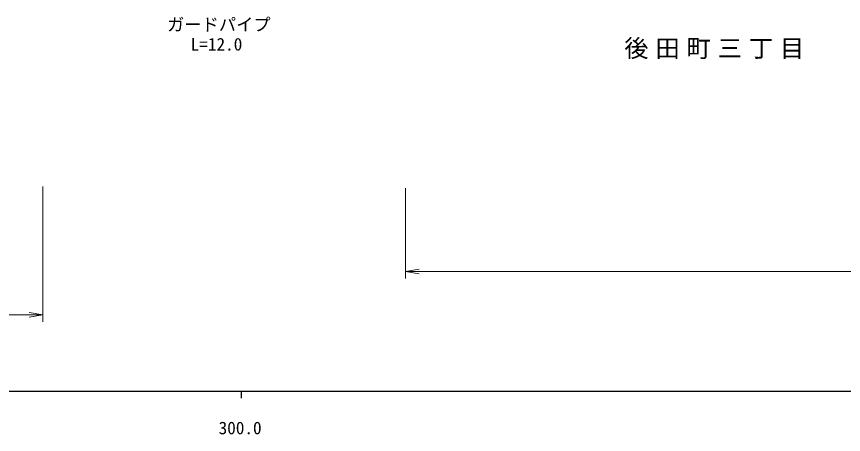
# Model space of a CAD drawing. Units: millimetres, scale not verified. Extents: x 40000 to 680000, y 20000 to 380000.
# Drawn here: x 335424 to 455338, y 198715 to 259366 of the extents above; entities that cross this region are included whole.
import ezdxf
from ezdxf.enums import TextEntityAlignment as Align

# ---------------------------------------------------------------- set-up
doc = ezdxf.new("R2010")
doc.units = ezdxf.units.MM
doc.header["$LTSCALE"] = 1000
doc.layers.add('M-BMK-HTXT', color=7, linetype='Continuous')
doc.layers.add('M-STR-HTXT', color=7, linetype='Continuous', lineweight=13)
doc.layers.add('M-TTL-BAND', color=7, linetype='Continuous', lineweight=25)
doc.styles.add('ＭＳ ゴシック', font='')
doc.styles.get('ＭＳ ゴシック').set_extended_font_data('MS Gothic')

# ---------------------------------------------------------------- blocks, each defined once
blk = doc.blocks.new('open_arrow')
at = {"color": 0, "linetype": 'Continuous', "lineweight": -2}
blk.add_lwpolyline([(7.5, 1.25), (0, 0), (7.5, -1.25)], dxfattribs=at)

msp = doc.modelspace()

# ---------------------------------------------------------------- linework, layer by layer
at = {"layer": 'M-STR-HTXT'}
for p, q in [((339249, 234721), (339249, 215058)), ((391831, 234443), (391831, 221369)), ((391831, 222369), (542996, 222369)), ((67558, 216058), (339249, 216058))]:
    msp.add_line(p, q, dxfattribs=at)
at = {"layer": 'M-TTL-BAND'}
for p, q in [((40000, 205000), (579000, 205000)), ((368000, 205000), (368000, 204000))]:
    msp.add_line(p, q, dxfattribs=at)

# ---------------------------------------------------------------- block references
at = {"layer": 'M-STR-HTXT', "xscale": 267, "yscale": 267}
msp.add_blockref('open_arrow', (391831, 222369), dxfattribs=at)
at = {"layer": 'M-STR-HTXT', "xscale": 267, "yscale": 267, "rotation": 180}
msp.add_blockref('open_arrow', (339249, 216058), dxfattribs=at)

# ---------------------------------------------------------------- texts
at = {"layer": 'M-BMK-HTXT', "insert": (423563, 254611), "char_height": 2566, "attachment_point": 4, "style": 'ＭＳ ゴシック'}
msp.add_mtext('\\T1.29;後田町三丁目', dxfattribs=at)
at = {"layer": 'M-STR-HTXT', "style": 'ＭＳ ゴシック'}
msp.add_text('ガードパイプ', height=1833, dxfattribs=at).set_placement((364759, 258205), align=Align.MIDDLE_CENTER)
msp.add_text('L=12.0', height=1833, dxfattribs=at).set_placement((364422, 253882), align=Align.BOTTOM_CENTER)
at = {"layer": 'M-TTL-BAND', "style": 'ＭＳ ゴシック'}
msp.add_text('300.0', height=1833, dxfattribs=at).set_placement((367844, 198195), align=Align.BOTTOM_CENTER)

doc.saveas('drawing.dxf')
